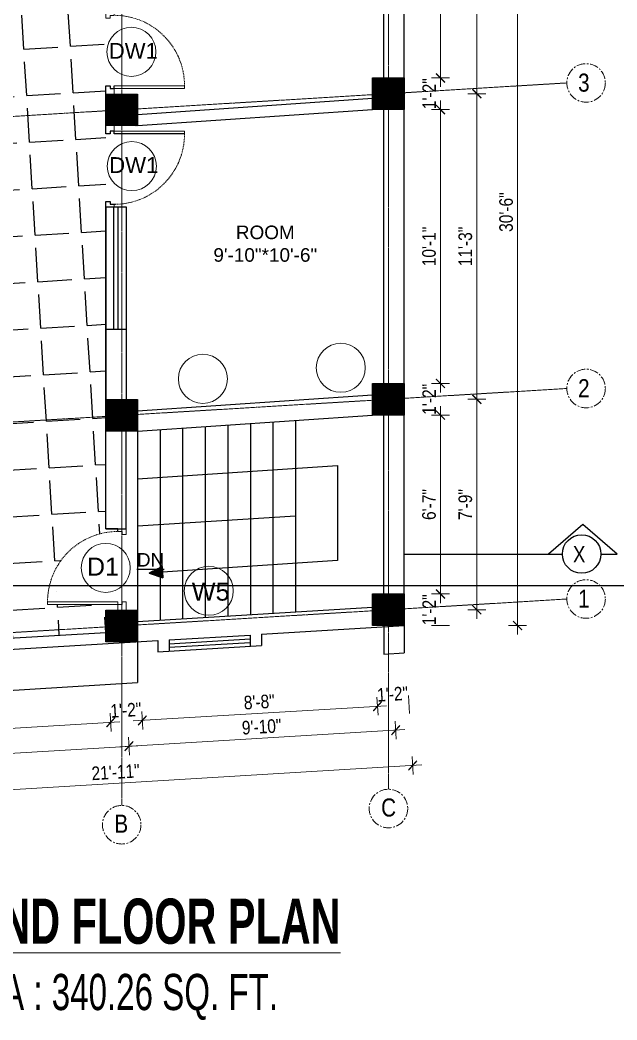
# Model space of a CAD drawing. Header units: inches. Extents: x -10117506 to -5032697, y -6529230 to -3253155.
# Drawn here: x -5048641.1 to -5048376.6, y -3256190.8 to -3255748.2 of the extents above; entities that cross this region are included whole.
import ezdxf

# ---------------------------------------------------------------- set-up
doc = ezdxf.new("R2010")
doc.units = ezdxf.units.IN
doc.header["$LTSCALE"] = 2
doc.header["$MEASUREMENT"] = 0
doc.header["$PDMODE"] = 34
doc.linetypes.add('CENTER', pattern=[2, 1.25, -0.25, 0.25, -0.25])
doc.linetypes.add('HIDDEN', pattern=[0.375, 0.25, -0.125])
doc.layers.get('0').update_dxf_attribs({"linetype": 'CONTINUOUS'})
doc.layers.get('DEFPOINTS').update_dxf_attribs({"color": 141, "linetype": 'CONTINUOUS'})
doc.layers.add('A-Hatch', color=7, linetype='CONTINUOUS')
for name, color, linetype, lineweight in [('Annotate-Lite.w', 177, 'CONTINUOUS', 9), ('Annotations-Bold.w', 177, 'CONTINUOUS', 13), ('DIM 1-100', 4, 'CONTINUOUS', 13), ('Door-Window.w', 4, 'CONTINUOUS', 15), ('TEXT', 181, 'CONTINUOUS', 25), ('Text-100.w', 254, 'CONTINUOUS', 9)]:
    doc.layers.add(name, color=color, linetype=linetype, lineweight=lineweight)
doc.styles.add('ARAIL', font='ARIALN.TTF')
doc.styles.add('Arial', font='arial.ttf', dxfattribs={"width": 0.8, "height": 12})
doc.styles.add('arial.', font='arial.ttf')
doc.styles.add('gaurav', font='arial.ttf')
doc.styles.get("Standard").update_dxf_attribs({"font": 'ARIALN.TTF'})
doc.dimstyles.new('1 by 96', dxfattribs={"dimtxt": 6, "dimasz": 4, "dimexe": 4, "dimexo": 4, "dimgap": 2, "dimtad": 1, "dimdec": 0, "dimzin": 0, "dimdsep": 46, "dimlunit": 4, "dimtxsty": 'Standard', "dimblk": 'ARCHTICK', "dimcen": 0, "dimdle": 4, "dimadec": 0, "dimazin": 0, "dimtfac": 1, "dimtdec": 0, "dimtix": 1, "dimtofl": 0, "dimtmove": 1, "dimatfit": 3, "dimldrblk": 'ARCHTICK', "dimfxl": 4, "dimfxlon": 1, "dimtolj": 1, "dimtzin": 0, "dimlwd": -1, "dimlwe": -1, "dimarcsym": 0})

# ---------------------------------------------------------------- blocks, each defined once
blk = doc.blocks.new('3-0')
at = {"ltscale": 3}
for p, q in [((11063.05, 10097.68), (11065.97, 10099.9)), ((11063.05, 10097.68), (11064.53, 10095.73)), ((11065.25, 10097.81), (11066.71, 10098.92)), ((11065.99, 10096.84), (11065.25, 10097.81)), ((11065.97, 10099.9), (11066.71, 10098.92)), ((11065.99, 10096.84), (11064.53, 10095.73)), ((11085.5, 10074.13), (11110.32, 10092.96)), ((11086.24, 10073.15), (11111.05, 10091.97)), ((11111.05, 10091.97), (11110.32, 10092.96)), ((11084.04, 10073.02), (11082.57, 10071.91)), ((11082.57, 10071.91), (11084.79, 10068.98)), ((11084.04, 10073.02), (11084.78, 10072.04)), ((11084.78, 10072.04), (11086.24, 10073.15)), ((11084.79, 10068.98), (11087.72, 10071.2)), ((11086.24, 10073.15), (11085.5, 10074.13)), ((11087.72, 10071.2), (11086.24, 10073.15))]:
    blk.add_line(p, q, dxfattribs=at)
at = {"layer": 'Door-Window.w', "color": 9, "linetype": 'HIDDEN', "lineweight": 18}
blk.add_arc((11085.5, 10074.13), 31.16, 37.1906, 127.1465, dxfattribs=at)
blk = doc.blocks.new('_ArchTick')
at = {"color": 0, "linetype": 'ByBlock', "const_width": 0.15}
blk.add_lwpolyline([(-0.5, -0.5), (0.5, 0.5)], dxfattribs=at)
blk = doc.blocks.new('*D1475')
at = {"layer": 'DEFPOINTS', "color": 0, "ltscale": 0.5, "transparency": 16777216}
for p in [(-5048603.04, -3256023.45), (-5048719.47, -3256031.3), (-5048600.9, -3256059.08)]:
    blk.add_point(p, dxfattribs=at)
at = {"layer": 'DIM 1-100', "color": 0, "ltscale": 0.5, "transparency": 16777216}
for p, q in [((-5048601.14, -3256055.09), (-5048600.66, -3256063.07)), ((-5048721.37, -3256066.33), (-5048596.91, -3256058.84)), ((-5048717.62, -3256062.1), (-5048717.14, -3256070.08))]:
    blk.add_line(p, q, dxfattribs=at)
at = {"layer": 'DIM 1-100', "color": 0, "ltscale": 0.5, "transparency": 16777216, "xscale": 4, "yscale": 4, "zscale": 4}
for p, rotation in [((-5048600.9, -3256059.08), 3.443148901704116), ((-5048717.38, -3256066.09), 183.4431489017041)]:
    blk.add_blockref('_ArchTick', p, dxfattribs=dict(at, rotation=rotation))
at = {"layer": 'DIM 1-100', "color": 0, "ltscale": 0.5, "transparency": 16777216, "insert": (-5048659.44, -3256057.53), "char_height": 6, "attachment_point": 5, "rotation": 3.4431}
blk.add_mtext('\\A1;9\'-9"', dxfattribs=at)
blk = doc.blocks.new('*D1476')
at = {"layer": 'DEFPOINTS', "color": 0, "ltscale": 0.5, "transparency": 16777216}
for p in [(-5048603.04, -3256023.45), (-5048588.99, -3256023.45), (-5048586.89, -3256058.24)]:
    blk.add_point(p, dxfattribs=at)
at = {"layer": 'DIM 1-100', "color": 0, "ltscale": 0.5, "transparency": 16777216}
for p, q in [((-5048601.14, -3256055.09), (-5048600.66, -3256063.07)), ((-5048587.13, -3256054.25), (-5048586.65, -3256062.23))]:
    blk.add_line(p, q, dxfattribs=at)
at = {"layer": 'DIM 1-100', "color": 0, "ltscale": 0.5, "transparency": 16777216, "insert": (-5048594.2, -3256053.66), "char_height": 6, "attachment_point": 5, "rotation": 3.4431}
blk.add_mtext('\\A1;1\'-2"', dxfattribs=at)
blk = doc.blocks.new('*D1477')
at = {"layer": 'DEFPOINTS', "color": 0, "ltscale": 0.5, "transparency": 16777216}
for p in [(-5048484.88, -3256016.28), (-5048588.99, -3256023.45), (-5048482.74, -3256051.97)]:
    blk.add_point(p, dxfattribs=at)
at = {"layer": 'DIM 1-100', "color": 0, "ltscale": 0.5, "transparency": 16777216}
for p, q in [((-5048482.98, -3256047.98), (-5048482.5, -3256055.97)), ((-5048590.89, -3256058.48), (-5048478.74, -3256051.73)), ((-5048587.13, -3256054.25), (-5048586.65, -3256062.23))]:
    blk.add_line(p, q, dxfattribs=at)
at = {"layer": 'DIM 1-100', "color": 0, "ltscale": 0.5, "transparency": 16777216, "xscale": 4, "yscale": 4, "zscale": 4}
for p, rotation in [((-5048482.74, -3256051.97), 3.443148901704116), ((-5048586.89, -3256058.24), 183.4431489017041)]:
    blk.add_blockref('_ArchTick', p, dxfattribs=dict(at, rotation=rotation))
at = {"layer": 'DIM 1-100', "color": 0, "ltscale": 0.5, "transparency": 16777216, "insert": (-5048535.12, -3256050.05), "char_height": 6, "attachment_point": 5, "rotation": 3.4431}
blk.add_mtext('\\A1;8\'-8"', dxfattribs=at)
blk = doc.blocks.new('*D1478')
at = {"layer": 'DEFPOINTS', "color": 0, "ltscale": 0.5, "transparency": 16777216}
for p in [(-5048484.88, -3256016.28), (-5048470.88, -3256016.28), (-5048468.79, -3256051.13)]:
    blk.add_point(p, dxfattribs=at)
at = {"layer": 'DIM 1-100', "color": 0, "ltscale": 0.5, "transparency": 16777216}
for p, q in [((-5048482.98, -3256047.98), (-5048482.5, -3256055.97)), ((-5048469.03, -3256047.14), (-5048468.55, -3256055.13))]:
    blk.add_line(p, q, dxfattribs=at)
at = {"layer": 'DIM 1-100', "color": 0, "ltscale": 0.5, "transparency": 16777216, "insert": (-5048476.06, -3256046.55), "char_height": 6, "attachment_point": 5, "rotation": 3.4431}
blk.add_mtext('\\A1;1\'-2"', dxfattribs=at)
blk = doc.blocks.new('*D1479')
at = {"layer": 'DEFPOINTS', "color": 0, "ltscale": 0.5, "transparency": 16777216}
for p in [(-5048596.04, -3256016.45), (-5048726.47, -3256024.29), (-5048592.84, -3256069.66)]:
    blk.add_point(p, dxfattribs=at)
at = {"layer": 'DIM 1-100', "color": 0, "ltscale": 0.5, "transparency": 16777216}
for p, q in [((-5048593.08, -3256065.67), (-5048592.6, -3256073.66)), ((-5048727.26, -3256077.75), (-5048588.85, -3256069.42)), ((-5048723.51, -3256073.52), (-5048723.03, -3256081.5))]:
    blk.add_line(p, q, dxfattribs=at)
at = {"layer": 'DIM 1-100', "color": 0, "ltscale": 0.5, "transparency": 16777216, "xscale": 4, "yscale": 4, "zscale": 4}
for p, rotation in [((-5048592.84, -3256069.66), 3.443148900418714), ((-5048723.27, -3256077.51), 183.4431489004187)]:
    blk.add_blockref('_ArchTick', p, dxfattribs=dict(at, rotation=rotation))
at = {"layer": 'DIM 1-100', "color": 0, "ltscale": 0.5, "transparency": 16777216, "insert": (-5048658.36, -3256068.53), "char_height": 6, "attachment_point": 5, "rotation": 3.4431}
blk.add_mtext('\\A1;10\'-11"', dxfattribs=at)
blk = doc.blocks.new('*D1480')
at = {"layer": 'DEFPOINTS', "color": 0, "ltscale": 0.5, "transparency": 16777216}
for p in [(-5048477.88, -3256009.28), (-5048596.04, -3256016.45), (-5048474.68, -3256062.55)]:
    blk.add_point(p, dxfattribs=at)
at = {"layer": 'DIM 1-100', "color": 0, "ltscale": 0.5, "transparency": 16777216}
for p, q in [((-5048474.92, -3256058.56), (-5048474.44, -3256066.55)), ((-5048596.84, -3256069.9), (-5048470.68, -3256062.31)), ((-5048593.08, -3256065.67), (-5048592.6, -3256073.66))]:
    blk.add_line(p, q, dxfattribs=at)
at = {"layer": 'DIM 1-100', "color": 0, "ltscale": 0.5, "transparency": 16777216, "xscale": 4, "yscale": 4, "zscale": 4}
for p, rotation in [((-5048474.68, -3256062.55), 3.443148900418511), ((-5048592.84, -3256069.66), 183.4431489004185)]:
    blk.add_blockref('_ArchTick', p, dxfattribs=dict(at, rotation=rotation))
at = {"layer": 'DIM 1-100', "color": 0, "ltscale": 0.5, "transparency": 16777216, "insert": (-5048534.06, -3256061.05), "char_height": 6, "attachment_point": 5, "rotation": 3.4431}
blk.add_mtext('\\A1;9\'-10"', dxfattribs=at)
blk = doc.blocks.new('*D1481')
at = {"layer": 'DEFPOINTS', "color": 0, "ltscale": 0.5, "transparency": 16777216}
for p in [(-5048470.88, -3256016.28), (-5048733.47, -3256032.14), (-5048467.14, -3256078.16)]:
    blk.add_point(p, dxfattribs=at)
at = {"layer": 'DIM 1-100', "color": 0, "ltscale": 0.5, "transparency": 16777216}
for p, q in [((-5048733.72, -3256094.26), (-5048463.15, -3256077.92)), ((-5048467.39, -3256074.16), (-5048466.9, -3256082.15)), ((-5048729.97, -3256090.03), (-5048729.49, -3256098.01))]:
    blk.add_line(p, q, dxfattribs=at)
at = {"layer": 'DIM 1-100', "color": 0, "ltscale": 0.5, "transparency": 16777216, "xscale": 4, "yscale": 4, "zscale": 4}
for p, rotation in [((-5048467.14, -3256078.16), 3.457134467224378), ((-5048729.73, -3256094.02), 183.4571344672244)]:
    blk.add_blockref('_ArchTick', p, dxfattribs=dict(at, rotation=rotation))
at = {"layer": 'DIM 1-100', "color": 0, "ltscale": 0.5, "transparency": 16777216, "insert": (-5048598.74, -3256081.08), "char_height": 6, "attachment_point": 5, "rotation": 3.4571}
blk.add_mtext('\\A1;21\'-11"', dxfattribs=at)
blk = doc.blocks.new('*D1482')
at = {"layer": 'DEFPOINTS', "color": 0, "ltscale": 0.5, "transparency": 16777216}
for p in [(-5048470.88, -3256002.28), (-5048454.84, -3256002.28), (-5048470.88, -3256016.28)]:
    blk.add_point(p, dxfattribs=at)
at = {"layer": 'DIM 1-100', "color": 0, "ltscale": 0.5, "transparency": 16777216}
for p, q in [((-5048458.84, -3256002.28), (-5048450.84, -3256002.28)), ((-5048458.84, -3256016.28), (-5048450.84, -3256016.28))]:
    blk.add_line(p, q, dxfattribs=at)
at = {"layer": 'DIM 1-100', "color": 0, "ltscale": 0.5, "transparency": 16777216, "insert": (-5048459.85, -3256009.28), "char_height": 6, "attachment_point": 5, "rotation": 90}
blk.add_mtext('\\A1;1\'-2"', dxfattribs=at)
blk = doc.blocks.new('*D1483')
at = {"layer": 'DEFPOINTS', "color": 0, "ltscale": 0.5, "transparency": 16777216}
for p in [(-5048470.88, -3255923.11), (-5048454.84, -3255923.11), (-5048470.88, -3256002.28)]:
    blk.add_point(p, dxfattribs=at)
at = {"layer": 'DIM 1-100', "color": 0, "ltscale": 0.5, "transparency": 16777216}
for p, q in [((-5048458.84, -3255923.11), (-5048450.84, -3255923.11)), ((-5048454.84, -3256006.28), (-5048454.84, -3255919.11)), ((-5048458.84, -3256002.28), (-5048450.84, -3256002.28))]:
    blk.add_line(p, q, dxfattribs=at)
at = {"layer": 'DIM 1-100', "color": 0, "ltscale": 0.5, "transparency": 16777216, "xscale": 4, "yscale": 4, "zscale": 4}
for p, rotation in [((-5048454.84, -3255923.11), 90), ((-5048454.84, -3256002.28), 270)]:
    blk.add_blockref('_ArchTick', p, dxfattribs=dict(at, rotation=rotation))
at = {"layer": 'DIM 1-100', "color": 0, "ltscale": 0.5, "transparency": 16777216, "insert": (-5048459.9, -3255962.69), "char_height": 6, "attachment_point": 5, "rotation": 90}
blk.add_mtext('\\A1;6\'-7"', dxfattribs=at)
blk = doc.blocks.new('*D1484')
at = {"layer": 'DEFPOINTS', "color": 0, "ltscale": 0.5, "transparency": 16777216}
for p in [(-5048470.88, -3255909.11), (-5048454.84, -3255909.11), (-5048470.88, -3255923.11)]:
    blk.add_point(p, dxfattribs=at)
at = {"layer": 'DIM 1-100', "color": 0, "ltscale": 0.5, "transparency": 16777216}
for p, q in [((-5048458.84, -3255909.11), (-5048450.84, -3255909.11)), ((-5048458.84, -3255923.11), (-5048450.84, -3255923.11))]:
    blk.add_line(p, q, dxfattribs=at)
at = {"layer": 'DIM 1-100', "color": 0, "ltscale": 0.5, "transparency": 16777216, "insert": (-5048459.85, -3255916.11), "char_height": 6, "attachment_point": 5, "rotation": 90}
blk.add_mtext('\\A1;1\'-2"', dxfattribs=at)
blk = doc.blocks.new('*D1485')
at = {"layer": 'DEFPOINTS', "color": 0, "ltscale": 0.5, "transparency": 16777216}
for p in [(-5048470.9, -3255787.86), (-5048454.84, -3255787.86), (-5048470.88, -3255909.11)]:
    blk.add_point(p, dxfattribs=at)
at = {"layer": 'DIM 1-100', "color": 0, "ltscale": 0.5, "transparency": 16777216}
for p, q in [((-5048454.84, -3255913.11), (-5048454.84, -3255783.86)), ((-5048458.84, -3255787.86), (-5048450.84, -3255787.86)), ((-5048458.84, -3255909.11), (-5048450.84, -3255909.11))]:
    blk.add_line(p, q, dxfattribs=at)
at = {"layer": 'DIM 1-100', "color": 0, "ltscale": 0.5, "transparency": 16777216, "xscale": 4, "yscale": 4, "zscale": 4}
for p, rotation in [((-5048454.84, -3255787.86), 90), ((-5048454.84, -3255909.11), 270)]:
    blk.add_blockref('_ArchTick', p, dxfattribs=dict(at, rotation=rotation))
at = {"layer": 'DIM 1-100', "color": 0, "ltscale": 0.5, "transparency": 16777216, "insert": (-5048459.9, -3255848.48), "char_height": 6, "attachment_point": 5, "rotation": 90}
blk.add_mtext('\\A1;10\'-1"', dxfattribs=at)
blk = doc.blocks.new('*D1486')
at = {"layer": 'DEFPOINTS', "color": 0, "ltscale": 0.5, "transparency": 16777216}
for p in [(-5048470.88, -3255773.86), (-5048454.84, -3255773.86), (-5048470.9, -3255787.86)]:
    blk.add_point(p, dxfattribs=at)
at = {"layer": 'DIM 1-100', "color": 0, "ltscale": 0.5, "transparency": 16777216}
for p, q in [((-5048458.84, -3255773.86), (-5048450.84, -3255773.86)), ((-5048458.84, -3255787.86), (-5048450.84, -3255787.86))]:
    blk.add_line(p, q, dxfattribs=at)
at = {"layer": 'DIM 1-100', "color": 0, "ltscale": 0.5, "transparency": 16777216, "insert": (-5048459.85, -3255780.86), "char_height": 6, "attachment_point": 5, "rotation": 90}
blk.add_mtext('\\A1;1\'-2"', dxfattribs=at)
blk = doc.blocks.new('*D1487')
at = {"layer": 'DEFPOINTS', "color": 0, "ltscale": 0.5, "transparency": 16777216}
for p in [(-5048470.88, -3255664.49), (-5048454.84, -3255664.49), (-5048470.88, -3255773.86)]:
    blk.add_point(p, dxfattribs=at)
at = {"layer": 'DIM 1-100', "color": 0, "ltscale": 0.5, "transparency": 16777216}
for p, q in [((-5048454.84, -3255777.86), (-5048454.84, -3255660.49)), ((-5048458.84, -3255664.49), (-5048450.84, -3255664.49)), ((-5048458.84, -3255773.86), (-5048450.84, -3255773.86))]:
    blk.add_line(p, q, dxfattribs=at)
at = {"layer": 'DIM 1-100', "color": 0, "ltscale": 0.5, "transparency": 16777216, "xscale": 4, "yscale": 4, "zscale": 4}
for p, rotation in [((-5048454.84, -3255664.49), 90), ((-5048454.84, -3255773.86), 270)]:
    blk.add_blockref('_ArchTick', p, dxfattribs=dict(at, rotation=rotation))
at = {"layer": 'DIM 1-100', "color": 0, "ltscale": 0.5, "transparency": 16777216, "insert": (-5048459.9, -3255719.18), "char_height": 6, "attachment_point": 5, "rotation": 90}
blk.add_mtext('\\A1;9\'-1"', dxfattribs=at)
blk = doc.blocks.new('*D1491')
at = {"layer": 'DEFPOINTS', "color": 0, "ltscale": 0.5, "transparency": 16777216}
for p in [(-5048477.88, -3255916.11), (-5048438.76, -3255916.11), (-5048477.88, -3256009.28)]:
    blk.add_point(p, dxfattribs=at)
at = {"layer": 'DIM 1-100', "color": 0, "ltscale": 0.5, "transparency": 16777216}
for p, q in [((-5048438.76, -3256013.28), (-5048438.76, -3255912.11)), ((-5048442.76, -3255916.11), (-5048434.76, -3255916.11)), ((-5048442.76, -3256009.28), (-5048434.76, -3256009.28))]:
    blk.add_line(p, q, dxfattribs=at)
at = {"layer": 'DIM 1-100', "color": 0, "ltscale": 0.5, "transparency": 16777216, "xscale": 4, "yscale": 4, "zscale": 4}
for p, rotation in [((-5048438.76, -3255916.11), 90), ((-5048438.76, -3256009.28), 270)]:
    blk.add_blockref('_ArchTick', p, dxfattribs=dict(at, rotation=rotation))
at = {"layer": 'DIM 1-100', "color": 0, "ltscale": 0.5, "transparency": 16777216, "insert": (-5048443.82, -3255962.69), "char_height": 6, "attachment_point": 5, "rotation": 90}
blk.add_mtext('\\A1;7\'-9"', dxfattribs=at)
blk = doc.blocks.new('*D1492')
at = {"layer": 'DEFPOINTS', "color": 0, "ltscale": 0.5, "transparency": 16777216}
for p in [(-5048477.9, -3255780.86), (-5048438.76, -3255780.86), (-5048477.88, -3255916.11)]:
    blk.add_point(p, dxfattribs=at)
at = {"layer": 'DIM 1-100', "color": 0, "ltscale": 0.5, "transparency": 16777216}
for p, q in [((-5048438.76, -3255920.11), (-5048438.76, -3255776.86)), ((-5048442.76, -3255780.86), (-5048434.76, -3255780.86)), ((-5048442.76, -3255916.11), (-5048434.76, -3255916.11))]:
    blk.add_line(p, q, dxfattribs=at)
at = {"layer": 'DIM 1-100', "color": 0, "ltscale": 0.5, "transparency": 16777216, "xscale": 4, "yscale": 4, "zscale": 4}
for p, rotation in [((-5048438.76, -3255780.86), 90), ((-5048438.76, -3255916.11), 270)]:
    blk.add_blockref('_ArchTick', p, dxfattribs=dict(at, rotation=rotation))
at = {"layer": 'DIM 1-100', "color": 0, "ltscale": 0.5, "transparency": 16777216, "insert": (-5048443.82, -3255848.48), "char_height": 6, "attachment_point": 5, "rotation": 90}
blk.add_mtext('\\A1;11\'-3"', dxfattribs=at)
blk = doc.blocks.new('*D1493')
at = {"layer": 'DEFPOINTS', "color": 0, "ltscale": 0.5, "transparency": 16777216}
for p in [(-5048477.88, -3255657.49), (-5048438.76, -3255657.49), (-5048477.9, -3255780.86)]:
    blk.add_point(p, dxfattribs=at)
at = {"layer": 'DIM 1-100', "color": 0, "ltscale": 0.5, "transparency": 16777216}
for p, q in [((-5048442.76, -3255657.49), (-5048434.76, -3255657.49)), ((-5048438.76, -3255784.86), (-5048438.76, -3255653.49)), ((-5048442.76, -3255780.86), (-5048434.76, -3255780.86))]:
    blk.add_line(p, q, dxfattribs=at)
at = {"layer": 'DIM 1-100', "color": 0, "ltscale": 0.5, "transparency": 16777216, "xscale": 4, "yscale": 4, "zscale": 4}
for p, rotation in [((-5048438.76, -3255657.49), 90), ((-5048438.76, -3255780.86), 270)]:
    blk.add_blockref('_ArchTick', p, dxfattribs=dict(at, rotation=rotation))
at = {"layer": 'DIM 1-100', "color": 0, "ltscale": 0.5, "transparency": 16777216, "insert": (-5048443.82, -3255719.18), "char_height": 6, "attachment_point": 5, "rotation": 90}
blk.add_mtext('\\A1;10\'-3"', dxfattribs=at)
blk = doc.blocks.new('*D1495')
at = {"layer": 'DEFPOINTS', "color": 0, "ltscale": 0.5, "transparency": 16777216}
for p in [(-5048470.88, -3255650.27), (-5048420.68, -3255650.27), (-5048470.88, -3256016.28)]:
    blk.add_point(p, dxfattribs=at)
at = {"layer": 'DIM 1-100', "color": 0, "ltscale": 0.5, "transparency": 16777216}
for p, q in [((-5048420.68, -3256020.28), (-5048420.68, -3255646.27)), ((-5048424.68, -3255650.27), (-5048416.68, -3255650.27)), ((-5048424.68, -3256016.28), (-5048416.68, -3256016.28))]:
    blk.add_line(p, q, dxfattribs=at)
at = {"layer": 'DIM 1-100', "color": 0, "ltscale": 0.5, "transparency": 16777216, "xscale": 4, "yscale": 4, "zscale": 4}
for p, rotation in [((-5048420.68, -3255650.27), 90), ((-5048420.68, -3256016.28), 270)]:
    blk.add_blockref('_ArchTick', p, dxfattribs=dict(at, rotation=rotation))
at = {"layer": 'DIM 1-100', "color": 0, "ltscale": 0.5, "transparency": 16777216, "insert": (-5048425.75, -3255833.27), "char_height": 6, "attachment_point": 5, "rotation": 90}
blk.add_mtext('\\A1;30\'-6"', dxfattribs=at)

msp = doc.modelspace()

# ---------------------------------------------------------------- hatches: boundary and pattern name
at = {"layer": 'A-Hatch', "ltscale": 0.5}
h = msp.add_hatch(dxfattribs=at)
h.set_pattern_fill('ANGLE', color=256, scale=75, angle=3.4571)
h.set_pattern_definition([(3.45713447, (0, 0), (-1.243724074, 20.587466465), [15, -5.625]), (93.45713447, (0, 0), (-20.587466465, -1.243724074), [15, -5.625])])
edge = h.paths.add_edge_path()
edge.add_line((-5048603.04, -3255652.1), (-5048594.04, -3255652.1))
edge.add_line((-5048594.04, -3255652.1), (-5048594.04, -3255601.24))
edge.add_line((-5048594.04, -3255601.24), (-5048603.04, -3255601.24))
edge.add_line((-5048603.04, -3255601.24), (-5048603.04, -3255592.26))
edge.add_line((-5048603.04, -3255592.26), (-5048719.47, -3255601.94))
edge.add_line((-5048719.47, -3255601.94), (-5048719.47, -3255612.09))
edge.add_line((-5048719.47, -3255612.09), (-5048728.47, -3255612.09))
edge.add_line((-5048728.47, -3255612.09), (-5048728.47, -3255788.88))
edge.add_line((-5048728.47, -3255788.88), (-5048719.47, -3255788.88))
edge.add_line((-5048719.47, -3255788.88), (-5048719.47, -3255802.88))
edge.add_line((-5048719.47, -3255802.88), (-5048728.47, -3255802.88))
edge.add_line((-5048728.47, -3255802.88), (-5048728.47, -3255924.12))
edge.add_line((-5048728.47, -3255924.12), (-5048719.47, -3255924.12))
edge.add_line((-5048719.47, -3255924.12), (-5048719.47, -3255938.12))
edge.add_line((-5048719.47, -3255938.12), (-5048728.47, -3255938.12))
edge.add_line((-5048728.47, -3255938.12), (-5048728.47, -3256017.29))
edge.add_line((-5048728.47, -3256017.29), (-5048719.47, -3256017.29))
edge.add_line((-5048719.47, -3256017.29), (-5048719.47, -3256026.29))
edge.add_line((-5048719.47, -3256026.29), (-5048603.04, -3256019.28))
edge.add_line((-5048603.04, -3256019.28), (-5048603.04, -3256009.45))
edge.add_line((-5048603.04, -3256009.45), (-5048603.04, -3256006.99))
edge.add_line((-5048603.04, -3256006.99), (-5048628.85, -3256006.97))
edge.add_line((-5048628.85, -3256006.97), (-5048628.87, -3256005.75))
edge.add_ellipse((-5048597.71, -3256005.77), major_axis=(24.85, 18.79), ratio=1, start_angle=62.763, end_angle=142.875, ccw=False)
edge.add_line((-5048603.04, -3255975.07), (-5048603.04, -3255798.67))
edge.add_line((-5048603.04, -3255798.67), (-5048603.05, -3255798.67))
edge.add_line((-5048603.05, -3255798.67), (-5048603.04, -3255795))
edge.add_line((-5048603.04, -3255795), (-5048603.04, -3255781))
edge.add_line((-5048603.04, -3255781), (-5048603.05, -3255777.33))
edge.add_line((-5048603.05, -3255777.33), (-5048603.04, -3255652.1))
h.paths.add_polyline_path([(-5048686.72, -3255840.1), (-5048643.67, -3255840.1), (-5048643.67, -3255817.63), (-5048686.72, -3255817.63)], flags=24)
h = msp.add_hatch(dxfattribs=at)
h.set_pattern_fill('ANSI31', color=256)
h.set_pattern_definition([(45, (42818.81441, 2611.83644), (-0.0883883476483, 0.0883883476483), [])])
h.paths.add_polyline_path([(-5048470.9, -3255773.86), (-5048484.9, -3255773.86), (-5048484.9, -3255787.86), (-5048470.9, -3255787.86)])
h = msp.add_hatch(dxfattribs=at)
h.set_pattern_fill('ANSI31', color=256)
h.set_pattern_definition([(45, (42700.66861, 2604.69905), (-0.0883883476483, 0.0883883476483), [])])
h.paths.add_polyline_path([(-5048589.04, -3255781), (-5048603.04, -3255781), (-5048603.04, -3255795), (-5048589.04, -3255795)])
h = msp.add_hatch(dxfattribs=at)
h.set_pattern_fill('ANSI31', color=256)
h.set_pattern_definition([(45, (42818.82996, 2476.59126), (-0.0883883476483, 0.0883883476483), [])])
h.paths.add_polyline_path([(-5048470.88, -3255909.11), (-5048484.88, -3255909.11), (-5048484.88, -3255923.11), (-5048470.88, -3255923.11)])
h = msp.add_hatch(dxfattribs=at)
h.set_pattern_fill('ANSI31', color=256)
h.set_pattern_definition([(45, (42700.66861, 2469.46673), (-0.0883883476483, 0.0883883476483), [])])
h.paths.add_polyline_path([(-5048589.04, -3255916.23), (-5048603.04, -3255916.23), (-5048603.04, -3255930.23), (-5048589.04, -3255930.23)])
h = msp.add_hatch(dxfattribs=at)
h.set_pattern_fill('ANSI31', color=256, angle=3.8047)
h.set_pattern_definition([(48.8046545382, (-184774.3236, 333433.88524), (-0.0940585520474, 0.0823285417504), [])])
h.paths.add_polyline_path([(-5048583.87, -3255993.03), (-5048577.8, -3255995.14), (-5048578.13, -3255990.13)])
h = msp.add_hatch(dxfattribs=at)
h.set_pattern_fill('ANSI31', color=256)
h.set_pattern_definition([(45, (42818.82996, 2383.42171), (-0.0883883476483, 0.0883883476483), [])])
h.paths.add_polyline_path([(-5048470.88, -3256002.28), (-5048484.88, -3256002.28), (-5048484.88, -3256016.28), (-5048470.88, -3256016.28)])
h = msp.add_hatch(dxfattribs=at)
h.set_pattern_fill('ANSI31', color=256)
h.set_pattern_definition([(45, (42700.66861, 2376.25143), (-0.0883883476483, 0.0883883476483), [])])
h.paths.add_polyline_path([(-5048589.04, -3256009.45), (-5048603.04, -3256009.45), (-5048603.04, -3256023.45), (-5048589.04, -3256023.45)])

# ---------------------------------------------------------------- linework, layer by layer
at = {"ltscale": 0.5}
for p, q in [((-5048470.88, -3256016.28), (-5048470.88, -3255650.27)), ((-5048479.88, -3255773.86), (-5048479.88, -3255664.49)), ((-5048589.04, -3255789.99), (-5048484.9, -3255782.85)), ((-5048589.04, -3255795), (-5048484.9, -3255787.86)), ((-5048479.88, -3255909.11), (-5048479.88, -3255787.86)), ((-5048603.04, -3255831), (-5048603.04, -3255916.24)), ((-5048603.04, -3255831), (-5048594.04, -3255831)), ((-5048599.54, -3255885), (-5048599.54, -3255831)), ((-5048597.54, -3255885), (-5048597.54, -3255831)), ((-5048594.04, -3255831), (-5048594.04, -3255916.24)), ((-5048603.04, -3255885), (-5048594.04, -3255885)), ((-5048589.04, -3255921.22), (-5048484.88, -3255914.08)), ((-5048589.04, -3255930.24), (-5048484.88, -3255923.11)), ((-5048479.88, -3256002.28), (-5048479.88, -3255923.11)), ((-5048549.04, -3255927.5), (-5048549.04, -3255969.74)), ((-5048539.04, -3255926.82), (-5048539.04, -3255969.1)), ((-5048529.04, -3255926.13), (-5048529.04, -3255968.45)), ((-5048519.04, -3255925.45), (-5048519.04, -3255967.81)), ((-5048603.04, -3255973.45), (-5048603.04, -3255930.24)), ((-5048594.04, -3255973.45), (-5048594.04, -3255930.24)), ((-5048589.04, -3255930.24), (-5048589.04, -3256014.4)), ((-5048579.04, -3255929.56), (-5048579.04, -3255971.68)), ((-5048569.04, -3255928.87), (-5048569.04, -3255971.03)), ((-5048559.04, -3255928.19), (-5048559.04, -3255970.39)), ((-5048589.02, -3255951.28), (-5048500.46, -3255945.39)), ((-5048500.46, -3255945.39), (-5048500.46, -3255987.48)), ((-5048519.04, -3255967.81), (-5048589.04, -3255972.32)), ((-5048579.04, -3255971.68), (-5048579.04, -3256013.79)), ((-5048569.04, -3255971.03), (-5048569.04, -3256013.19)), ((-5048559.04, -3255970.39), (-5048559.04, -3256012.58)), ((-5048549.04, -3255969.74), (-5048549.04, -3256011.98)), ((-5048539.04, -3255969.1), (-5048539.04, -3256011.38)), ((-5048529.04, -3255968.45), (-5048529.04, -3256010.77)), ((-5048519.04, -3255967.81), (-5048519.04, -3256010.17)), ((-5048603.04, -3255973.45), (-5048594.04, -3255973.45)), ((-5048500.46, -3255987.48), (-5048577.96, -3255992.64)), ((-5048583.87, -3255993.03), (-5048578.13, -3255990.13)), ((-5048583.87, -3255993.03), (-5048577.8, -3255995.14)), ((-5048578.13, -3255990.13), (-5048577.8, -3255995.14)), ((-5048589.04, -3256014.4), (-5048484.88, -3256008.1)), ((-5048719.47, -3256026.29), (-5048603.04, -3256019.28)), ((-5048575.06, -3256022.61), (-5048539.14, -3256020.44)), ((-5048539.14, -3256020.44), (-5048539.14, -3256025.44)), ((-5048534.14, -3256020.13), (-5048470.88, -3256016.28)), ((-5048534.14, -3256020.13), (-5048534.14, -3256025.13)), ((-5048479.88, -3256016.28), (-5048479.88, -3256028.85)), ((-5048470.88, -3256016.28), (-5048470.88, -3256028.3)), ((-5048733.47, -3256032.14), (-5048580.06, -3256022.91)), ((-5048589.04, -3256023.45), (-5048589.04, -3256041.48)), ((-5048580.06, -3256022.91), (-5048580.06, -3256027.91)), ((-5048575.06, -3256024.36), (-5048539.14, -3256022.19)), ((-5048575.06, -3256022.61), (-5048575.06, -3256027.61)), ((-5048575.06, -3256025.86), (-5048539.14, -3256023.69)), ((-5048580.06, -3256027.91), (-5048534.14, -3256025.13)), ((-5048479.88, -3256028.85), (-5048470.88, -3256028.3)), ((-5048751.47, -3256051.25), (-5048589.04, -3256041.48))]:
    msp.add_line(p, q, dxfattribs=at)
msp.add_xline((-5057984.18, -3255998.46), (1, 0), dxfattribs=at)
for points in [[(-5048484.9, -3255773.86), (-5048470.9, -3255773.86), (-5048470.9, -3255787.86), (-5048484.9, -3255787.86)], [(-5048603.04, -3255781), (-5048589.04, -3255781), (-5048589.04, -3255795), (-5048603.04, -3255795)], [(-5048484.88, -3255909.11), (-5048470.88, -3255909.11), (-5048470.88, -3255923.11), (-5048484.88, -3255923.11)], [(-5048603.04, -3255916.24), (-5048589.04, -3255916.24), (-5048589.04, -3255930.24), (-5048603.04, -3255930.24)], [(-5048484.88, -3256002.28), (-5048470.88, -3256002.28), (-5048470.88, -3256016.28), (-5048484.88, -3256016.28)], [(-5048603.04, -3256009.45), (-5048589.04, -3256009.45), (-5048589.04, -3256023.45), (-5048603.04, -3256023.45)]]:
    msp.add_lwpolyline(points, close=True, dxfattribs=at)
for points in [[(-5048568.22, -3255798.69), (-5048599.37, -3255798.67), (-5048599.37, -3255797.45), (-5048601.21, -3255797.45), (-5048601.21, -3255798.67), (-5048603.05, -3255798.67), (-5048603.04, -3255795), (-5048603.04, -3255781), (-5048603.05, -3255777.33), (-5048601.21, -3255777.32), (-5048601.21, -3255778.55), (-5048599.37, -3255778.55), (-5048599.37, -3255777.32), (-5048568.22, -3255777.3)], [(-5048597.72, -3255974.61), (-5048597.72, -3255973.45), (-5048603.04, -3255973.45), (-5048603.04, -3255930.24), (-5048603.04, -3255916.24), (-5048603.04, -3255831), (-5048603.04, -3255828.55), (-5048601.21, -3255828.55), (-5048601.21, -3255829.77), (-5048598.77, -3255829.78)]]:
    msp.add_lwpolyline(points, dxfattribs=at)
at = {"layer": 'Annotate-Lite.w', "ltscale": 0.005}
for centre in [(-5048591.76, -3255762.34), (-5048591.55, -3255812.91), (-5048499, -3255902.15), (-5048560.07, -3255907.05), (-5048603.13, -3255990.72), (-5048557.47, -3256000.86)]:
    msp.add_circle(centre, 10.86, dxfattribs=at)
at = {"layer": 'Annotations-Bold.w', "linetype": 'CENTER', "ltscale": 0.3}
for p, q in [((-5048477.88, -3256088.7), (-5048477.88, -3255510.49)), ((-5048596.04, -3256095.87), (-5048596.04, -3255517.66)), ((-5048805.47, -3255800.65), (-5048398.88, -3255776.09)), ((-5048805.47, -3255935.9), (-5048398.88, -3255911.33)), ((-5048805.47, -3256029.07), (-5048398.88, -3256004.5))]:
    msp.add_line(p, q, dxfattribs=at)
at = {"layer": 'Annotations-Bold.w', "linetype": 'CENTER', "ltscale": 1.5}
for centre in [(-5048390.35, -3255776.09), (-5048390.35, -3255911.33), (-5048390.35, -3256004.5), (-5048477.88, -3256097.23), (-5048596.04, -3256104.4)]:
    msp.add_circle(centre, 8.53, dxfattribs=at)
at = {"layer": 'TEXT'}
for points in [[(-5048383.79, -3255984.59), (-5048376.65, -3255984.59), (-5048391.79, -3255971.51), (-5048406.93, -3255984.59)], [(-5048470.88, -3255984.59), (-5048400.85, -3255984.59)]]:
    msp.add_lwpolyline(points, dxfattribs=at)
msp.add_circle((-5048392.32, -3255984.59), 8.53, dxfattribs=at)

# ---------------------------------------------------------------- block references
at = {"layer": 'Door-Window.w', "linetype": 'ByBlock', "yscale": 0.9997910037636757, "zscale": 0.9997910039624012}
for p, xscale, rotation in [((-5063515.89, -3257111.49), 0.9997910043702507, 322.8475757291008), ((-5063515.89, -3254464.5), -0.9997910043702506, 217.1524243094358), ((-5033681.2, -3257339.94), -0.9997910043702506, 37.15242430700568)]:
    msp.add_blockref('3-0', p, dxfattribs=dict(at, xscale=xscale, rotation=rotation))

# ---------------------------------------------------------------- texts
at = {"layer": 'Annotate-Lite.w', "ltscale": 0.005, "style": 'gaurav'}
for s, insert, char_height, attachment_point in [('DW1', (-5048601.76, -3255758.37), 7, 1), ('DW1', (-5048601.55, -3255808.94), 7, 1), ('D1', (-5048597.21, -3255986.16), 8, 3), ('W5', (-5048565.01, -3255997.21), 8, 1)]:
    msp.add_mtext_dynamic_manual_height_columns(s, width=8, gutter_width=100, heights=[0], dxfattribs=dict(at, insert=insert, char_height=char_height, attachment_point=attachment_point))
at = {"layer": 'Annotations-Bold.w', "linetype": 'CENTER', "ltscale": 1.5, "char_height": 8, "attachment_point": 1, "style": 'ARAIL'}
for s, insert in [('3', (-5048393.89, -3255771.95)), ('2', (-5048393.89, -3255907.2)), ('1', (-5048393.89, -3256000.37)), ('C', (-5048481.12, -3256092.77)), ('B', (-5048599.28, -3256099.94))]:
    msp.add_mtext_dynamic_manual_height_columns(s, width=6.5393, gutter_width=100, heights=[0], dxfattribs=dict(at, insert=insert))
at = {"layer": 'TEXT', "lineweight": -2, "insert": (-5048532.44, -3255847.27), "char_height": 6, "attachment_point": 5, "style": 'arial.'}
msp.add_mtext_dynamic_manual_height_columns('ROOM\\P9\'-10"*10\'-6"', width=45.7314, gutter_width=30, heights=[0], dxfattribs=at)
at = {"layer": 'TEXT', "lineweight": -2, "insert": (-5048583.25, -3255987.15), "char_height": 6, "width": 127.5059, "attachment_point": 5, "style": 'arial.'}
msp.add_mtext('{\\LDN}', dxfattribs=at)
at = {"layer": 'TEXT', "insert": (-5048396.16, -3255981.1), "char_height": 7.2, "attachment_point": 1, "style": 'ARAIL'}
msp.add_mtext_dynamic_manual_height_columns('X', width=125.4648, gutter_width=90, heights=[0], dxfattribs=at)
at = {"layer": 'Text-100.w', "insert": (-5048602.97, -3256137.09), "char_height": 20, "width": 253.2202, "attachment_point": 2, "style": 'Arial'}
msp.add_mtext('\\A1;{\\fArial Narrow|b1|i0|c0|p34;\\L SECOND FLOOR PLAN\\P\\fArial Narrow|b0|i0|c0|p34;\\H0.8x;\\lAREA : 340.26 SQ. FT.\\H1.02306x; }', dxfattribs=at)

# ---------------------------------------------------------------- dimensions: what is measured, and where the dimension line sits
at = {"layer": 'DIM 1-100', "ltscale": 0.5}
for base, p1, p2, angle, picture, middle in [((-5048420.68, -3255650.27), (-5048470.88, -3256016.28), (-5048470.88, -3255650.27), 90, '*D1495', (-5048425.75, -3255833.27)), ((-5048438.76, -3255657.49), (-5048477.9, -3255780.86), (-5048477.88, -3255657.49), 90, '*D1493', (-5048443.82, -3255719.18)), ((-5048454.84, -3255664.49), (-5048470.88, -3255773.86), (-5048470.88, -3255664.49), 90, '*D1487', (-5048459.9, -3255719.18)), ((-5048454.84, -3255773.86), (-5048470.9, -3255787.86), (-5048470.88, -3255773.86), 90, '*D1486', (-5048459.85, -3255780.86)), ((-5048438.76, -3255780.86), (-5048477.88, -3255916.11), (-5048477.9, -3255780.86), 90, '*D1492', (-5048443.82, -3255848.48)), ((-5048454.84, -3255787.86), (-5048470.88, -3255909.11), (-5048470.9, -3255787.86), 90, '*D1485', (-5048459.9, -3255848.48)), ((-5048454.84, -3255909.11), (-5048470.88, -3255923.11), (-5048470.88, -3255909.11), 90, '*D1484', (-5048459.85, -3255916.11)), ((-5048438.76, -3255916.11), (-5048477.88, -3256009.28), (-5048477.88, -3255916.11), 90, '*D1491', (-5048443.82, -3255962.69)), ((-5048454.84, -3255923.11), (-5048470.88, -3256002.28), (-5048470.88, -3255923.11), 90, '*D1483', (-5048459.9, -3255962.69)), ((-5048454.84, -3256002.28), (-5048470.88, -3256016.28), (-5048470.88, -3256002.28), 90, '*D1482', (-5048459.85, -3256009.28)), ((-5048474.68, -3256062.55), (-5048596.04, -3256016.45), (-5048477.88, -3256009.28), 183.4431, '*D1480', (-5048534.06, -3256061.05)), ((-5048482.74, -3256051.97), (-5048588.99, -3256023.45), (-5048484.88, -3256016.28), 183.4431, '*D1477', (-5048535.12, -3256050.05)), ((-5048468.79, -3256051.13), (-5048484.88, -3256016.28), (-5048470.88, -3256016.28), 183.4431, '*D1478', (-5048476.06, -3256046.55)), ((-5048600.9, -3256059.08), (-5048719.47, -3256031.3), (-5048603.04, -3256023.45), 183.4431, '*D1475', (-5048659.44, -3256057.53)), ((-5048586.89, -3256058.24), (-5048603.04, -3256023.45), (-5048588.99, -3256023.45), 183.4431, '*D1476', (-5048594.2, -3256053.66))]:
    dim = msp.add_linear_dim(base=base, p1=p1, p2=p2, angle=angle, dimstyle='1 by 96', dxfattribs=at)
    dim.commit()
    dim.dimension.update_dxf_attribs({"geometry": picture, "text_midpoint": middle})
for p1, p2, distance, picture, middle in [((-5048733.47, -3256032.14), (-5048470.88, -3256016.28), -61.99, '*D1481', (-5048598.74, -3256081.08)), ((-5048726.47, -3256024.29), (-5048596.04, -3256016.45), -53.31, '*D1479', (-5048658.36, -3256068.53))]:
    dim = msp.add_aligned_dim(p1=p1, p2=p2, distance=distance, dimstyle='1 by 96', dxfattribs=at)
    dim.commit()
    dim.dimension.update_dxf_attribs({"geometry": picture, "text_midpoint": middle})

doc.saveas('drawing.dxf')
